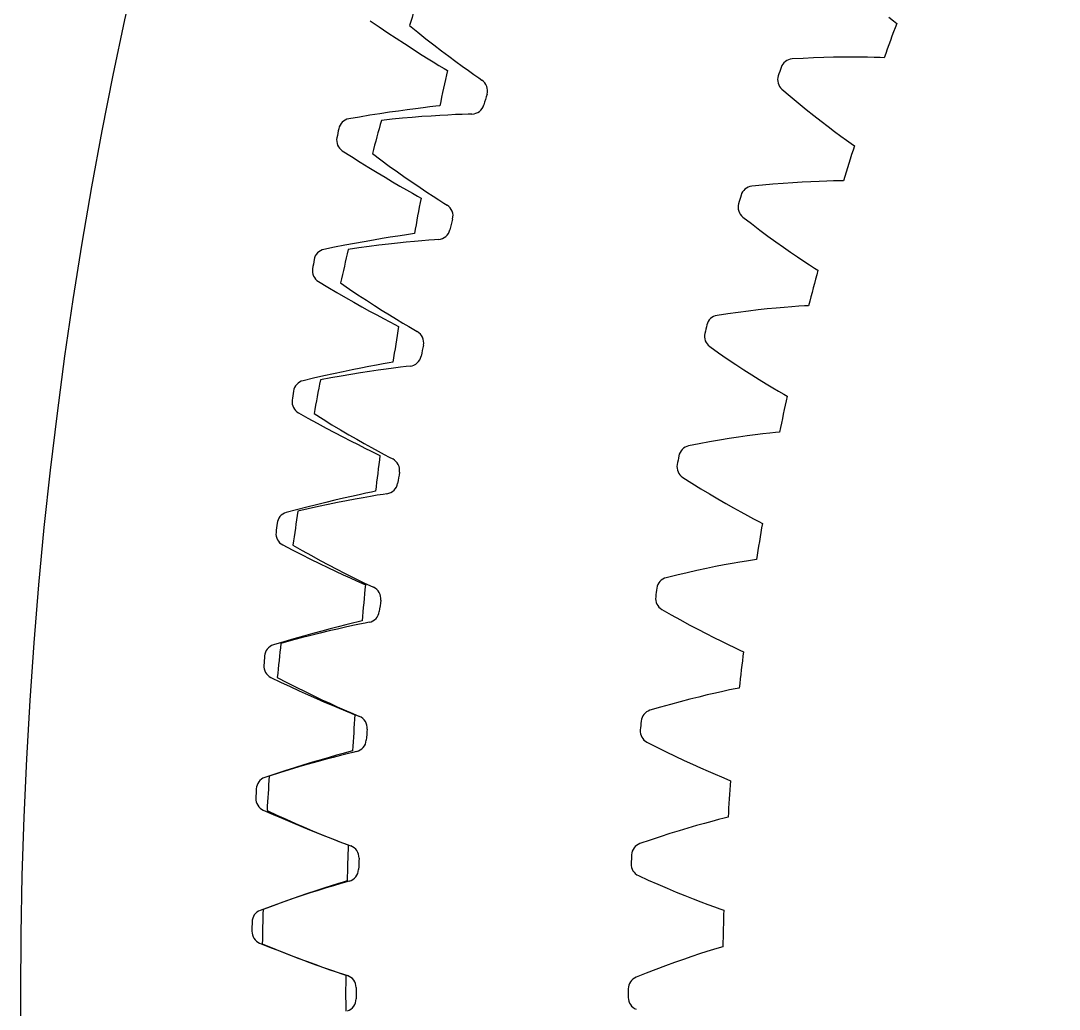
# Model space of a CAD drawing. Header units: millimetres. Extents: x -109 to 109, y -109 to 109.
# Drawn here: x -108.76 to -83.96, y -0.38 to 23.22 of the extents above; entities that cross this region are included whole.
import ezdxf

# ---------------------------------------------------------------- set-up
doc = ezdxf.new("R2010")
doc.units = ezdxf.units.MM

msp = doc.modelspace()

# ---------------------------------------------------------------- linework, layer by layer
at = {"layer": 'fixed_ring'}
for p, q in [((-100.412207, 23.217096), (-100.199165, 23.071956)), ((-100.199165, 23.071956), (-99.992072, 22.932296)), ((-99.992072, 22.932296), (-99.791327, 22.798868)), ((-99.791327, 22.798868), (-99.597566, 22.67191)), ((-99.597566, 22.67191), (-99.411567, 22.551738)), ((-99.411567, 22.551738), (-99.234321, 22.438776)), ((-99.234321, 22.438776), (-99.067138, 22.333626)), ((-99.067138, 22.333626), (-98.911865, 22.237191)), ((-98.911865, 22.237191), (-98.77137, 22.150954)), ((-98.77137, 22.150954), (-98.650975, 22.077831)), ((-98.650975, 22.077831), (-98.56855, 22.028183)), ((-99.529453, 21.091162), (-99.737689, 21.062622)), ((-99.333625, 21.116811), (-99.529453, 21.091162)), ((-99.152258, 21.139522), (-99.333625, 21.116811)), ((-98.98858, 21.159144), (-99.152258, 21.139522)), ((-98.848643, 21.175253), (-98.98858, 21.159144)), ((-98.753012, 21.185906), (-98.848643, 21.175253)), ((-100.670624, 20.919207), (-100.924829, 20.876395)), ((-100.424115, 20.959527), (-100.670624, 20.919207)), ((-100.185978, 20.996838), (-100.424115, 20.959527)), ((-99.956889, 21.03119), (-100.185978, 20.996838)), ((-99.737689, 21.062622), (-99.956889, 21.03119)), ((-101.079555, 20.113885), (-100.862144, 19.975374)), ((-100.862144, 19.975374), (-100.650849, 19.842158)), ((-100.650849, 19.842158), (-100.446091, 19.714975)), ((-100.446091, 19.714975), (-100.248511, 19.594045)), ((-100.248511, 19.594045), (-100.0589, 19.479657)), ((-100.0589, 19.479657), (-99.87826, 19.372207)), ((-99.87826, 19.372207), (-99.707918, 19.272256)), ((-99.707918, 19.272256), (-99.549749, 19.180648)), ((-99.549749, 19.180648), (-99.406665, 19.098778)), ((-99.406665, 19.098778), (-99.284075, 19.029397)), ((-99.284075, 19.029397), (-99.200161, 18.982311)), ((-99.453854, 18.121161), (-99.593229, 18.100749)), ((-99.358597, 18.134753), (-99.453854, 18.121161)), ((-100.78506, 17.901647), (-101.021935, 17.857019)), ((-100.557138, 17.943037), (-100.78506, 17.901647)), ((-100.33901, 17.981205), (-100.557138, 17.943037)), ((-100.131752, 18.016144), (-100.33901, 17.981205)), ((-99.936806, 18.047811), (-100.131752, 18.016144)), ((-99.756225, 18.076096), (-99.936806, 18.047811)), ((-99.593229, 18.100749), (-99.756225, 18.076096)), ((-101.267086, 17.809128), (-101.519852, 17.758508)), ((-101.021935, 17.857019), (-101.267086, 17.809128)), ((-101.651024, 16.991595), (-101.42945, 16.859844)), ((-101.42945, 16.859844), (-101.214153, 16.733198)), ((-101.214153, 16.733198), (-101.005575, 16.612381)), ((-101.005575, 16.612381), (-100.804365, 16.497593)), ((-100.804365, 16.497593), (-100.611322, 16.389099)), ((-100.611322, 16.389099), (-100.427458, 16.287262)), ((-100.427458, 16.287262), (-100.254118, 16.192604)), ((-100.254118, 16.192604), (-100.093204, 16.10591)), ((-100.093204, 16.10591), (-99.947666, 16.028486)), ((-99.947666, 16.028486), (-99.822998, 15.962913)), ((-99.822998, 15.962913), (-99.737673, 15.918434)), ((-100.845153, 14.882731), (-101.062003, 14.837864)), ((-100.639069, 14.924036), (-100.845153, 14.882731)), ((-100.445191, 14.961692), (-100.639069, 14.924036)), ((-100.265567, 14.995524), (-100.445191, 14.961692)), ((-100.103407, 15.025185), (-100.265567, 14.995524)), ((-99.964727, 15.049879), (-100.103407, 15.025185)), ((-99.869934, 15.066398), (-99.964727, 15.049879)), ((-101.76749, 14.682155), (-102.018577, 14.623775)), ((-101.523931, 14.737574), (-101.76749, 14.682155)), ((-101.288542, 14.789474), (-101.523931, 14.737574)), ((-101.062003, 14.837864), (-101.288542, 14.789474)), ((-102.12607, 13.853187), (-101.900544, 13.728322)), ((-101.900544, 13.728322), (-101.681448, 13.608366)), ((-101.681448, 13.608366), (-101.469249, 13.49403)), ((-101.469249, 13.49403), (-101.2646, 13.385492)), ((-101.2646, 13.385492), (-101.068307, 13.282994)), ((-101.068307, 13.282994), (-100.881394, 13.186868)), ((-100.881394, 13.186868), (-100.705222, 13.097593)), ((-100.705222, 13.097593), (-100.541714, 13.015895)), ((-100.541714, 13.015895), (-100.393861, 12.94299)), ((-100.393861, 12.94299), (-100.267233, 12.881287)), ((-100.267233, 12.881287), (-100.180579, 12.839456)), ((-100.518632, 11.935368), (-100.679801, 11.900728)), ((-100.380778, 11.964321), (-100.518632, 11.935368)), ((-100.286538, 11.983752), (-100.380778, 11.964321)), ((-101.695946, 11.663273), (-101.929624, 11.604149)), ((-101.471004, 11.718616), (-101.695946, 11.663273)), ((-101.255639, 11.77014), (-101.471004, 11.718616)), ((-101.050925, 11.817772), (-101.255639, 11.77014)), ((-100.858298, 11.86138), (-101.050925, 11.817772)), ((-100.679801, 11.900728), (-100.858298, 11.86138)), ((-102.171362, 11.541256), (-102.420532, 11.475171)), ((-101.929624, 11.604149), (-102.171362, 11.541256)), ((-102.504243, 10.701638), (-102.274979, 10.583778)), ((-102.274979, 10.583778), (-102.052293, 10.470626)), ((-102.052293, 10.470626), (-101.836674, 10.362878)), ((-101.836674, 10.362878), (-101.628779, 10.260694)), ((-101.628779, 10.260694), (-101.429423, 10.16429)), ((-101.429423, 10.16429), (-101.239638, 10.073965)), ((-101.239638, 10.073965), (-101.060801, 9.990158)), ((-101.060801, 9.990158), (-100.894854, 9.913534)), ((-100.894854, 9.913534), (-100.744826, 9.845216)), ((-100.744826, 9.845216), (-100.616358, 9.787442)), ((-100.616358, 9.787442), (-100.528457, 9.7483)), ((-101.366927, 8.700298), (-101.570077, 8.646384)), ((-101.175735, 8.749817), (-101.366927, 8.700298)), ((-100.998535, 8.794643), (-101.175735, 8.749817)), ((-100.838508, 8.834231), (-100.998535, 8.794643)), ((-100.701611, 8.867415), (-100.838508, 8.834231)), ((-100.608014, 8.889739), (-100.701611, 8.867415)), ((-102.238632, 8.459716), (-102.478317, 8.389409)), ((-102.006885, 8.526009), (-102.238632, 8.459716)), ((-101.783754, 8.588253), (-102.006885, 8.526009)), ((-101.570077, 8.646384), (-101.783754, 8.588253)), ((-102.478317, 8.389409), (-102.725334, 8.315683)), ((-102.785185, 7.539938), (-102.5524, 7.429194)), ((-102.5524, 7.429194), (-102.326336, 7.322953)), ((-102.326336, 7.322953), (-102.1075, 7.221897)), ((-102.1075, 7.221897), (-101.896557, 7.126164)), ((-101.896557, 7.126164), (-101.694327, 7.035944)), ((-101.694327, 7.035944), (-101.501851, 6.951507)), ((-101.501851, 6.951507), (-101.320517, 6.873246)), ((-101.320517, 6.873246), (-101.152289, 6.80177)), ((-101.152289, 6.80177), (-101.000229, 6.738104)), ((-101.000229, 6.738104), (-100.870043, 6.684313)), ((-100.870043, 6.684313), (-100.780978, 6.647897)), ((-101.062733, 5.724713), (-101.221464, 5.680216)), ((-100.926923, 5.762097), (-101.062733, 5.724713)), ((-100.834058, 5.787293), (-100.926923, 5.762097)), ((-101.788171, 5.514427), (-101.999956, 5.449743)), ((-101.586777, 5.574571), (-101.788171, 5.514427)), ((-101.397201, 5.629955), (-101.586777, 5.574571)), ((-101.221464, 5.680216), (-101.397201, 5.629955)), ((-102.688066, 5.229604), (-102.932696, 5.148306)), ((-102.450659, 5.307259), (-102.688066, 5.229604)), ((-102.221064, 5.380657), (-102.450659, 5.307259)), ((-101.999956, 5.449743), (-102.221064, 5.380657)), ((-102.968629, 4.371087), (-102.732544, 4.267564)), ((-102.732544, 4.267564), (-102.503315, 4.168335)), ((-102.503315, 4.168335), (-102.281471, 4.074065)), ((-102.281471, 4.074065), (-102.067681, 3.984873)), ((-102.067681, 3.984873), (-101.862767, 3.900924)), ((-101.862767, 3.900924), (-101.667782, 3.822455)), ((-101.667782, 3.822455), (-101.484125, 3.749815)), ((-101.484125, 3.749815), (-101.313776, 3.683553)), ((-101.313776, 3.683553), (-101.159827, 3.6246)), ((-101.159827, 3.6246), (-101.028046, 3.574844)), ((-101.028046, 3.574844), (-100.937902, 3.541188)), ((-101.522485, 2.504752), (-101.710266, 2.443556)), ((-101.34838, 2.560401), (-101.522485, 2.504752)), ((-101.191094, 2.609765), (-101.34838, 2.560401)), ((-101.0565, 2.651314), (-101.191094, 2.609765)), ((-100.964454, 2.679357), (-101.0565, 2.651314)), ((-102.119404, 2.306064), (-102.33828, 2.230202)), ((-101.909712, 2.377239), (-102.119404, 2.306064)), ((-101.710266, 2.443556), (-101.909712, 2.377239)), ((-102.800409, 2.064839), (-103.042419, 1.976046)), ((-102.565506, 2.149768), (-102.800409, 2.064839)), ((-102.33828, 2.230202), (-102.565506, 2.149768)), ((-103.054401, 1.198089), (-102.81524, 1.101885)), ((-102.81524, 1.101885), (-102.583064, 1.009762)), ((-102.583064, 1.009762), (-102.358422, 0.922369)), ((-102.358422, 0.922369), (-102.141986, 0.839803)), ((-102.141986, 0.839803), (-101.934585, 0.762204)), ((-101.934585, 0.762204), (-101.737276, 0.689776)), ((-101.737276, 0.689776), (-101.551469, 0.622827)), ((-101.551469, 0.622827), (-101.37916, 0.561842)), ((-101.37916, 0.561842), (-101.223469, 0.507658)), ((-101.223469, 0.507658), (-101.090218, 0.461984)), ((-101.090218, 0.461984), (-100.99908, 0.43112))]:
    msp.add_line(p, q, dxfattribs=at)
for centre, radius, start, end in [((0, 0), 101, 167.40249, 167.891627), ((-100.8718, 20.581119), 0.3, 100.181219, 168.468086), ((0, 0), 103.25, 168.468086, 168.590738), ((-100.915627, 20.365137), 0.3, 168.590738, 236.877604), ((0, 0), 101, 169.167196, 169.656333), ((-101.457755, 17.465005), 0.3, 101.945925, 170.232791), ((0, 0), 103.25, 170.232791, 170.355444), ((-101.49491, 17.247775), 0.3, 170.355444, 238.64231), ((0, 0), 101, 170.931902, 171.421039), ((-101.947472, 14.332324), 0.3, 103.710631, 171.997497), ((-101.977919, 14.114053), 0.3, 172.12015, 240.407016), ((0, 0), 103.25, 171.997497, 172.12015), ((0, 0), 101, 172.696608, 173.185745), ((-102.340485, 11.186048), 0.3, 105.475337, 173.762203), ((0, 0), 103.25, 173.762203, 173.884856), ((-102.364196, 10.966943), 0.3, 173.884856, 242.171722), ((0, 0), 101, 174.461314, 174.950451), ((-102.636422, 8.029161), 0.3, 107.240043, 175.526909), ((0, 0), 103.25, 175.526909, 175.649561), ((-102.653374, 7.809431), 0.3, 175.649561, 243.936428), ((0, 0), 101, 176.22602, 176.715157), ((-102.835002, 4.864659), 0.3, 109.004749, 177.291615), ((0, 0), 103.25, 177.291615, 177.414267), ((-102.84518, 4.64451), 0.3, 177.414267, 245.701133), ((0, 0), 101, 177.990726, 178.479863), ((-102.936037, 1.695542), 0.3, 110.769455, 179.056321), ((0, 0), 103.25, 179.056321, 179.178973), ((-102.93943, 1.475184), 0.3, 179.178973, 247.465839), ((0, 0), 101, 179.755431, 180.244569)]:
    msp.add_arc(centre, radius, start, end, dxfattribs=at)
at = {"layer": 'outer'}
msp.add_circle((0, 0), 108.759662, dxfattribs=at)
at = {"layer": 'thin_ring_external'}
for p, q in [((-99.476121, 23.103755), (-99.277434, 22.942685)), ((-99.277434, 22.942685), (-99.083833, 22.788569)), ((-99.083833, 22.788569), (-98.895843, 22.641597)), ((-98.895843, 22.641597), (-98.714089, 22.502015)), ((-98.714089, 22.502015), (-98.539335, 22.370148)), ((-98.539335, 22.370148), (-98.372547, 22.246438)), ((-98.372547, 22.246438), (-98.214996, 22.131515)), ((-98.214996, 22.131515), (-98.068465, 22.026326)), ((-98.068465, 22.026326), (-97.93571, 21.932447)), ((-97.93571, 21.932447), (-97.821818, 21.852989)), ((-97.821818, 21.852989), (-97.744103, 21.798031)), ((-99.891904, 20.864351), (-100.146235, 20.837218)), ((-99.645624, 20.888414), (-99.891904, 20.864351)), ((-99.407937, 20.909532), (-99.645624, 20.888414)), ((-99.179502, 20.92784), (-99.407937, 20.909532)), ((-98.961137, 20.94348), (-99.179502, 20.92784)), ((-98.753893, 20.956605), (-98.961137, 20.94348)), ((-98.559179, 20.967379), (-98.753893, 20.956605)), ((-98.379007, 20.975976), (-98.559179, 20.967379)), ((-98.216545, 20.982573), (-98.379007, 20.975976)), ((-98.077756, 20.987325), (-98.216545, 20.982573)), ((-97.982651, 20.991187), (-98.077756, 20.987325)), ((-100.362276, 20.047184), (-100.157143, 19.894408)), ((-100.157143, 19.894408), (-99.957379, 19.74837)), ((-99.957379, 19.74837), (-99.763513, 19.609239)), ((-99.763513, 19.609239), (-99.576182, 19.477237)), ((-99.576182, 19.477237), (-99.396162, 19.352655)), ((-99.396162, 19.352655), (-99.224436, 19.235897)), ((-99.224436, 19.235897), (-99.062299, 19.127539)), ((-99.062299, 19.127539), (-98.911573, 19.028455)), ((-98.911573, 19.028455), (-98.775076, 18.940105)), ((-98.775076, 18.940105), (-98.658017, 18.86539)), ((-98.658017, 18.86539), (-98.578112, 18.813669)), ((-99.976575, 17.885281), (-100.204066, 17.85761)), ((-99.759036, 17.909873), (-99.976575, 17.885281)), ((-99.552506, 17.931496), (-99.759036, 17.909873)), ((-99.358398, 17.950255), (-99.552506, 17.931496)), ((-99.178731, 17.966241), (-99.358398, 17.950255)), ((-99.016677, 17.979503), (-99.178731, 17.966241)), ((-98.8782, 17.989948), (-99.016677, 17.979503)), ((-98.783334, 17.997712), (-98.8782, 17.989948)), ((-100.68577, 17.792598), (-100.938772, 17.755047)), ((-100.440685, 17.826752), (-100.68577, 17.792598)), ((-100.204066, 17.85761), (-100.440685, 17.826752)), ((-101.122197, 16.95681), (-100.910964, 16.812583)), ((-100.910964, 16.812583), (-100.705372, 16.67487)), ((-100.705372, 16.67487), (-100.505959, 16.543816)), ((-100.505959, 16.543816), (-100.313366, 16.419616)), ((-100.313366, 16.419616), (-100.128383, 16.30253)), ((-100.128383, 16.30253), (-99.952008, 16.19292)), ((-99.952008, 16.19292), (-99.785559, 16.09131)), ((-99.785559, 16.09131), (-99.630893, 15.998498)), ((-99.630893, 15.998498), (-99.490883, 15.915826)), ((-99.490883, 15.915826), (-99.370856, 15.84598)), ((-99.370856, 15.84598), (-99.288895, 15.797583)), ((-100.033075, 14.902862), (-100.226249, 14.876149)), ((-99.854216, 14.926211), (-100.033075, 14.902862)), ((-99.692843, 14.946115), (-99.854216, 14.926211)), ((-99.554911, 14.962237), (-99.692843, 14.946115)), ((-99.460444, 14.973888), (-99.554911, 14.962237)), ((-101.352855, 14.690843), (-101.604103, 14.642936)), ((-101.109379, 14.73503), (-101.352855, 14.690843)), ((-100.874226, 14.775577), (-101.109379, 14.73503)), ((-100.648064, 14.812564), (-100.874226, 14.775577)), ((-100.431718, 14.846066), (-100.648064, 14.812564)), ((-100.226249, 14.876149), (-100.431718, 14.846066)), ((-101.754601, 13.837842), (-101.537626, 13.702409)), ((-101.537626, 13.702409), (-101.326553, 13.573252)), ((-101.326553, 13.573252), (-101.121927, 13.450496)), ((-101.121927, 13.450496), (-100.924398, 13.334307)), ((-100.924398, 13.334307), (-100.734764, 13.224914)), ((-100.734764, 13.224914), (-100.554037, 13.122639)), ((-100.554037, 13.122639), (-100.383557, 13.027947)), ((-100.383557, 13.027947), (-100.225211, 12.941563)), ((-100.225211, 12.941563), (-100.081925, 12.864709)), ((-100.081925, 12.864709), (-99.959132, 12.799849)), ((-99.959132, 12.799849), (-99.875253, 12.754859)), ((-100.10675, 11.909295), (-100.243903, 11.887524)), ((-100.012841, 11.924816), (-100.10675, 11.909295)), ((-101.417289, 11.668628), (-101.650579, 11.618461)), ((-101.192835, 11.714869), (-101.417289, 11.668628)), ((-100.978048, 11.757225), (-101.192835, 11.714869)), ((-100.773987, 11.795719), (-100.978048, 11.757225)), ((-100.582073, 11.83034), (-100.773987, 11.795719)), ((-100.404323, 11.861012), (-100.582073, 11.83034)), ((-100.243903, 11.887524), (-100.404323, 11.861012)), ((-101.892036, 11.564316), (-102.141104, 11.506134)), ((-101.650579, 11.618461), (-101.892036, 11.564316)), ((-102.258423, 10.69554), (-102.03607, 10.569129)), ((-102.03607, 10.569129), (-101.819873, 10.448747)), ((-101.819873, 10.448747), (-101.61038, 10.334495)), ((-101.61038, 10.334495), (-101.408247, 10.226514)), ((-101.408247, 10.226514), (-101.214282, 10.124999)), ((-101.214282, 10.124999), (-101.029508, 10.030229)), ((-101.029508, 10.030229), (-100.855285, 9.942617)), ((-100.855285, 9.942617), (-100.693525, 9.862807)), ((-100.693525, 9.862807), (-100.547205, 9.7919)), ((-100.547205, 9.7919), (-100.421852, 9.732136)), ((-100.421852, 9.732136), (-100.336197, 9.690627)), ((-101.194796, 8.695398), (-101.397104, 8.648559)), ((-101.004465, 8.737869), (-101.194796, 8.695398)), ((-100.828124, 8.775813), (-101.004465, 8.737869)), ((-100.668928, 8.808888), (-100.828124, 8.775813)), ((-100.532784, 8.836272), (-100.668928, 8.808888)), ((-100.439592, 8.855635), (-100.532784, 8.836272)), ((-102.063372, 8.482301), (-102.302402, 8.418288)), ((-101.832338, 8.542004), (-102.063372, 8.482301)), ((-101.609972, 8.597421), (-101.832338, 8.542004)), ((-101.397104, 8.648559), (-101.609972, 8.597421)), ((-102.302402, 8.418288), (-102.548872, 8.349931)), ((-102.632812, 7.535203), (-102.405457, 7.418028)), ((-102.405457, 7.418028), (-102.1845, 7.306623)), ((-102.1845, 7.306623), (-101.970493, 7.201068)), ((-101.970493, 7.201068), (-101.764097, 7.101477)), ((-101.764097, 7.101477), (-101.566128, 7.00801)), ((-101.566128, 7.00801), (-101.37762, 6.920906)), ((-101.37762, 6.920906), (-101.199946, 6.840521)), ((-101.199946, 6.840521), (-101.035047, 6.767419)), ((-101.035047, 6.767419), (-100.885938, 6.702579)), ((-100.885938, 6.702579), (-100.758238, 6.648012)), ((-100.758238, 6.648012), (-100.670951, 6.610055)), ((-100.967201, 5.715399), (-101.124906, 5.675816)), ((-100.832297, 5.748349), (-100.967201, 5.715399)), ((-100.739977, 5.771521), (-100.832297, 5.748349)), ((-101.89877, 5.465475), (-102.118673, 5.400976)), ((-101.688181, 5.52531), (-101.89877, 5.465475)), ((-101.487967, 5.580415), (-101.688181, 5.52531)), ((-101.29954, 5.630664), (-101.487967, 5.580415)), ((-101.124906, 5.675816), (-101.29954, 5.630664)), ((-102.583262, 5.258066), (-102.826718, 5.179647)), ((-102.347061, 5.331838), (-102.583262, 5.258066)), ((-102.118673, 5.400976), (-102.347061, 5.331838)), ((-102.877138, 4.36216), (-102.645165, 4.254418)), ((-102.645165, 4.254418), (-102.41982, 4.152178)), ((-102.41982, 4.152178), (-102.20166, 4.055499)), ((-102.20166, 4.055499), (-101.991349, 3.964465)), ((-101.991349, 3.964465), (-101.78971, 3.879205)), ((-101.78971, 3.879205), (-101.597784, 3.799913)), ((-101.597784, 3.799913), (-101.41696, 3.72689)), ((-101.41696, 3.72689), (-101.249199, 3.66062)), ((-101.249199, 3.66062), (-101.097554, 3.601956)), ((-101.097554, 3.601956), (-100.967721, 3.552678)), ((-100.967721, 3.552678), (-100.878949, 3.518336)), ((-101.466799, 2.513964), (-101.653005, 2.456022)), ((-101.294166, 2.566248), (-101.466799, 2.513964)), ((-101.13822, 2.612272), (-101.294166, 2.566248)), ((-101.004782, 2.650733), (-101.13822, 2.612272)), ((-100.913491, 2.677676), (-101.004782, 2.650733)), ((-102.275812, 2.25084), (-102.501169, 2.172385)), ((-102.058743, 2.324313), (-102.275812, 2.25084)), ((-101.850788, 2.392743), (-102.058743, 2.324313)), ((-101.653005, 2.456022), (-101.850788, 2.392743)), ((-102.734142, 2.088977), (-102.974173, 2.000629)), ((-102.501169, 2.172385), (-102.734142, 2.088977)), ((-102.990989, 1.181762), (-102.754788, 1.083634)), ((-102.754788, 1.083634), (-102.525436, 0.990732)), ((-102.525436, 0.990732), (-102.30349, 0.903091)), ((-102.30349, 0.903091), (-102.08962, 0.820768)), ((-102.08962, 0.820768), (-101.88465, 0.743858)), ((-101.88465, 0.743858), (-101.689631, 0.672513)), ((-101.689631, 0.672513), (-101.505961, 0.606975)), ((-101.505961, 0.606975), (-101.33562, 0.547648)), ((-101.33562, 0.547648), (-101.181695, 0.49526)), ((-101.181695, 0.49526), (-101.049948, 0.451353)), ((-101.049948, 0.451353), (-100.959841, 0.420685))]:
    msp.add_line(p, q, dxfattribs=at)
for centre, radius, start, end in [((-25.5, 0), 77.5, 162.050181, 162.655701), ((-97.911583, 21.549133), 0.3, 343.427398, 56.064041), ((-25.5, 0), 75.25, 163.427398, 163.631426), ((-97.987859, 21.291142), 0.3, 270.994782, 343.631426), ((-25.5, 0), 77.5, 164.403123, 165.008642), ((-98.735232, 18.558105), 0.3, 345.780339, 58.416982), ((-25.5, 0), 75.25, 165.780339, 165.984367), ((-98.800852, 18.2972), 0.3, 273.347724, 345.984367), ((-25.5, 0), 77.5, 166.756064, 167.361583), ((-99.43539, 15.535784), 0.3, 348.13328, 60.769923), ((-25.5, 0), 75.25, 168.13328, 168.337308), ((-99.490244, 15.272405), 0.3, 275.700665, 348.337308), ((-25.5, 0), 77.5, 169.109005, 169.714524), ((-100.010876, 12.487266), 0.3, 350.486221, 63.122865), ((-25.5, 0), 75.25, 170.486221, 170.690249), ((-100.054871, 12.221857), 0.3, 278.053606, 350.690249), ((-25.5, 0), 77.5, 171.461946, 172.067466), ((-100.46072, 9.417691), 0.3, 352.839163, 65.475806), ((-25.5, 0), 75.25, 172.839163, 173.04319), ((-100.493781, 9.1507), 0.3, 280.406547, 353.04319), ((-25.5, 0), 77.5, 173.814887, 174.420407), ((-100.784164, 6.332237), 0.3, 355.192104, 67.828747), ((-25.5, 0), 75.25, 175.192104, 175.396132), ((-100.806235, 6.064113), 0.3, 282.759488, 355.396132), ((-25.5, 0), 77.5, 176.167828, 176.773348), ((-100.980661, 3.236104), 0.3, 357.545045, 70.181688), ((-25.5, 0), 75.25, 177.545045, 177.749073), ((-100.991706, 2.967301), 0.3, 285.11243, 357.749073), ((-25.5, 0), 77.5, 178.52077, 179.126289), ((-101.04988, 0.134515), 0.3, 359.897986, 72.534629), ((-25.5, 0), 75.25, 179.897986, 180.102014), ((-101.04988, -0.134515), 0.3, 287.465371, 0.102014)]:
    msp.add_arc(centre, radius, start, end, dxfattribs=at)
at = {"layer": 'thin_ring_internal'}
for p, q in [((-88.024834, 23.300131), (-87.914579, 23.212976)), ((-87.914579, 23.212976), (-87.838963, 23.153914)), ((-89.825254, 22.330988), (-90.076194, 22.320172)), ((-89.583282, 22.339004), (-89.825254, 22.330988)), ((-89.350931, 22.344417), (-89.583282, 22.339004)), ((-89.129015, 22.347441), (-89.350931, 22.344417)), ((-88.918581, 22.348324), (-89.129015, 22.347441)), ((-88.721037, 22.347348), (-88.918581, 22.348324)), ((-88.538397, 22.34485), (-88.721037, 22.347348)), ((-88.373837, 22.341252), (-88.538397, 22.34485)), ((-88.233355, 22.337147), (-88.373837, 22.341252)), ((-88.137465, 22.333786), (-88.233355, 22.337147)), ((-90.076194, 22.320172), (-90.335292, 22.307153)), ((-90.580087, 21.582552), (-90.381967, 21.41507)), ((-90.381967, 21.41507), (-90.188999, 21.254287)), ((-90.188999, 21.254287), (-90.001464, 21.101169)), ((-90.001464, 21.101169), (-89.819998, 20.955956)), ((-89.819998, 20.955956), (-89.645383, 20.81897)), ((-89.645383, 20.81897), (-89.478598, 20.69065)), ((-89.478598, 20.69065), (-89.320935, 20.571625)), ((-89.320935, 20.571625), (-89.174199, 20.462849)), ((-89.174199, 20.462849), (-89.041172, 20.365912)), ((-89.041172, 20.365912), (-88.926982, 20.283981)), ((-88.926982, 20.283981), (-88.8487, 20.228501)), ((-90.321368, 19.349536), (-90.553216, 19.333319)), ((-90.099833, 19.362882), (-90.321368, 19.349536)), ((-89.889669, 19.373554), (-90.099833, 19.362882)), ((-89.692293, 19.38177), (-89.889669, 19.373554)), ((-89.509734, 19.387772), (-89.692293, 19.38177)), ((-89.345185, 19.391834), (-89.509734, 19.387772)), ((-89.204664, 19.394269), (-89.345185, 19.391834)), ((-89.108722, 19.395373), (-89.204664, 19.394269)), ((-91.044718, 19.291574), (-91.30293, 19.266515)), ((-90.794554, 19.314053), (-91.044718, 19.291574)), ((-90.553216, 19.333319), (-90.794554, 19.314053)), ((-91.513747, 18.531309), (-91.30805, 18.373226)), ((-91.30805, 18.373226), (-91.107811, 18.221596)), ((-91.107811, 18.221596), (-90.913354, 18.077368)), ((-90.913354, 18.077368), (-90.725329, 17.940755)), ((-90.725329, 17.940755), (-90.54453, 17.812041)), ((-90.54453, 17.812041), (-90.371955, 17.69162)), ((-90.371955, 17.69162), (-90.208925, 17.58006)), ((-90.208925, 17.58006), (-90.057287, 17.478228)), ((-90.057287, 17.478228), (-89.919894, 17.387585)), ((-89.919894, 17.387585), (-89.802016, 17.311056)), ((-89.802016, 17.311056), (-89.721237, 17.259278)), ((-90.524523, 16.374215), (-90.721302, 16.356825)), ((-90.342441, 16.388704), (-90.524523, 16.374215)), ((-90.178259, 16.400418), (-90.342441, 16.388704)), ((-90.038004, 16.409388), (-90.178259, 16.400418)), ((-89.942216, 16.414955), (-90.038004, 16.409388)), ((-91.871286, 16.221195), (-92.128054, 16.184149)), ((-91.622439, 16.255289), (-91.871286, 16.221195)), ((-91.382259, 16.285762), (-91.622439, 16.255289)), ((-91.151417, 16.312748), (-91.382259, 16.285762)), ((-90.930743, 16.336387), (-91.151417, 16.312748)), ((-90.721302, 16.356825), (-90.930743, 16.336387)), ((-92.304436, 15.439932), (-92.091607, 15.29159)), ((-92.091607, 15.29159), (-91.88453, 15.14944)), ((-91.88453, 15.14944), (-91.683574, 15.014415)), ((-91.683574, 15.014415), (-91.489397, 14.886698)), ((-91.489397, 14.886698), (-91.302804, 14.766535)), ((-91.302804, 14.766535), (-91.124814, 14.654274)), ((-91.124814, 14.654274), (-90.956771, 14.55042)), ((-90.956771, 14.55042), (-90.800559, 14.455753)), ((-90.800559, 14.455753), (-90.659098, 14.371601)), ((-90.659098, 14.371601), (-90.537786, 14.300638)), ((-90.537786, 14.300638), (-90.454686, 14.252675)), ((-90.636144, 13.398985), (-90.731568, 13.388968)), ((-92.307118, 13.161319), (-92.55411, 13.115684)), ((-92.068616, 13.202934), (-92.307118, 13.161319)), ((-91.839279, 13.24063), (-92.068616, 13.202934)), ((-91.619944, 13.27451), (-91.839279, 13.24063)), ((-91.411681, 13.304671), (-91.619944, 13.27451)), ((-91.215924, 13.331197), (-91.411681, 13.304671)), ((-91.034714, 13.354142), (-91.215924, 13.331197)), ((-90.871254, 13.373482), (-91.034714, 13.354142)), ((-90.731568, 13.388968), (-90.871254, 13.373482)), ((-92.55411, 13.115684), (-92.808875, 13.066733)), ((-92.950442, 12.315115), (-92.730942, 12.176836)), ((-92.730942, 12.176836), (-92.517476, 12.044474)), ((-92.517476, 12.044474), (-92.310455, 11.918945)), ((-92.310455, 11.918945), (-92.110546, 11.8004)), ((-92.110546, 11.8004), (-91.918565, 11.689049)), ((-91.918565, 11.689049), (-91.735545, 11.58519)), ((-91.735545, 11.58519), (-91.562851, 11.489266)), ((-91.562851, 11.489266), (-91.402404, 11.401971)), ((-91.402404, 11.401971), (-91.257181, 11.324491)), ((-91.257181, 11.324491), (-91.132699, 11.259249)), ((-91.132699, 11.259249), (-91.047458, 11.215204)), ((-92.165944, 10.183885), (-92.383466, 10.139836)), ((-91.95931, 10.223702), (-92.165944, 10.183885)), ((-91.764999, 10.259307), (-91.95931, 10.223702)), ((-91.585052, 10.290658), (-91.764999, 10.259307)), ((-91.42267, 10.317582), (-91.585052, 10.290658)), ((-91.283855, 10.33955), (-91.42267, 10.317582)), ((-91.189, 10.353996), (-91.283855, 10.33955)), ((-93.091709, 9.981768), (-93.343921, 9.921016)), ((-92.847108, 10.038845), (-93.091709, 9.981768)), ((-92.610801, 10.091511), (-92.847108, 10.038845)), ((-92.383466, 10.139836), (-92.610801, 10.091511)), ((-93.450366, 9.163626), (-93.224669, 9.035709)), ((-93.224669, 9.035709), (-93.005276, 8.913422)), ((-93.005276, 8.913422), (-92.792639, 8.797661)), ((-92.792639, 8.797661), (-92.587431, 8.688545)), ((-92.587431, 8.688545), (-92.390478, 8.586247)), ((-92.390478, 8.586247), (-92.202824, 8.491015)), ((-92.202824, 8.491015), (-92.025854, 8.40323)), ((-92.025854, 8.40323), (-91.861519, 8.323494)), ((-91.861519, 8.323494), (-91.712849, 8.252854)), ((-91.712849, 8.252854), (-91.585467, 8.193475)), ((-91.585467, 8.193475), (-91.498268, 8.153443)), ((-91.992266, 7.204887), (-92.170559, 7.165198)), ((-91.831312, 7.239336), (-91.992266, 7.204887)), ((-91.69367, 7.267739), (-91.831312, 7.239336)), ((-91.599589, 7.286582), (-91.69367, 7.267739)), ((-93.007638, 6.958232), (-93.241239, 6.894629)), ((-92.782798, 7.017082), (-93.007638, 6.958232)), ((-92.567561, 7.071203), (-92.782798, 7.017082)), ((-92.363003, 7.120591), (-92.567561, 7.071203)), ((-92.170559, 7.165198), (-92.363003, 7.120591)), ((-93.48292, 6.826233), (-93.732032, 6.753813)), ((-93.241239, 6.894629), (-93.48292, 6.826233)), ((-93.803123, 5.992291), (-93.57172, 5.875013)), ((-93.57172, 5.875013), (-93.346875, 5.763065)), ((-93.346875, 5.763065), (-93.129083, 5.657323)), ((-93.129083, 5.657323), (-92.919021, 5.557873)), ((-92.919021, 5.557873), (-92.717521, 5.464848)), ((-92.717521, 5.464848), (-92.525639, 5.378451)), ((-92.525639, 5.378451), (-92.344777, 5.298994)), ((-92.344777, 5.298994), (-92.17691, 5.22699)), ((-92.17691, 5.22699), (-92.025114, 5.163344)), ((-92.025114, 5.163344), (-91.895107, 5.109955)), ((-91.895107, 5.109955), (-91.806141, 5.074024)), ((-92.621886, 4.002058), (-92.823924, 3.943206)), ((-92.431725, 4.05557), (-92.621886, 4.002058)), ((-92.255472, 4.103511), (-92.431725, 4.05557)), ((-92.096295, 4.145412), (-92.255472, 4.103511)), ((-91.960123, 4.180188), (-92.096295, 4.145412)), ((-91.867021, 4.203388), (-91.960123, 4.180188)), ((-93.488658, 3.73548), (-93.726894, 3.655915)), ((-93.258268, 3.809883), (-93.488658, 3.73548)), ((-93.03641, 3.87913), (-93.258268, 3.809883)), ((-92.823924, 3.943206), (-93.03641, 3.87913)), ((-93.726894, 3.655915), (-93.972368, 3.571983)), ((-94.007952, 2.807978), (-93.771343, 2.701593)), ((-93.771343, 2.701593), (-93.541533, 2.600228)), ((-93.541533, 2.600228), (-93.319057, 2.504732)), ((-93.319057, 2.504732), (-93.104595, 2.415163)), ((-93.104595, 2.415163), (-92.898985, 2.331614)), ((-92.898985, 2.331614), (-92.703292, 2.254238)), ((-92.703292, 2.254238), (-92.518929, 2.183282)), ((-92.518929, 2.183282), (-92.347894, 2.119165)), ((-92.347894, 2.119165), (-92.193301, 2.062651)), ((-92.193301, 2.062651), (-92.060951, 2.015369)), ((-92.060951, 2.015369), (-91.970409, 1.983615)), ((-92.3741, 0.993248), (-92.547932, 0.937159)), ((-92.217045, 1.04251), (-92.3741, 0.993248)), ((-92.082639, 1.083583), (-92.217045, 1.04251)), ((-91.990717, 1.111089), (-92.082639, 1.083583)), ((-92.934479, 0.806669), (-93.143753, 0.732777)), ((-92.735397, 0.874858), (-92.934479, 0.806669)), ((-92.547932, 0.937159), (-92.735397, 0.874858)), ((-93.588828, 0.568242), (-93.823105, 0.477678)), ((-93.36215, 0.653283), (-93.588828, 0.568242)), ((-93.143753, 0.732777), (-93.36215, 0.653283)), ((-93.823105, 0.477678), (-94.064408, 0.382417))]:
    msp.add_line(p, q, dxfattribs=at)
for centre, radius, start, end in [((-25.5, 0), 66.5, 159.624016, 160.375984), ((-25.5, 0), 68.75, 161.245341, 161.421325), ((-90.315578, 22.007801), 0.3, 93.767859, 161.245341), ((-90.382869, 21.808617), 0.3, 161.421325, 228.898807), ((-25.5, 0), 66.5, 162.290682, 163.042651), ((-91.26931, 18.968404), 0.3, 96.434526, 163.912008), ((-25.5, 0), 68.75, 163.912008, 164.087992), ((-91.327261, 18.766305), 0.3, 164.087992, 231.565474), ((-25.5, 0), 66.5, 164.957349, 165.709318), ((-92.0806, 15.887926), 0.3, 99.101193, 166.578675), ((-25.5, 0), 68.75, 166.578675, 166.754659), ((-92.129086, 15.683349), 0.3, 166.754659, 234.232141), ((-25.5, 0), 66.5, 167.624016, 168.375984), ((-92.747691, 12.773038), 0.3, 101.767859, 169.245341), ((-25.5, 0), 68.75, 169.245341, 169.421325), ((-92.786606, 12.566427), 0.3, 169.421325, 236.898807), ((-25.5, 0), 66.5, 170.290682, 171.042651), ((-93.269139, 9.630486), 0.3, 104.434526, 171.912008), ((-93.2984, 9.422289), 0.3, 172.087992, 239.565474), ((-25.5, 0), 68.75, 171.912008, 172.087992), ((-25.5, 0), 66.5, 172.957349, 173.709318), ((-93.643814, 6.467077), 0.3, 107.101193, 174.578675), ((-25.5, 0), 68.75, 174.578675, 174.754659), ((-93.663356, 6.257744), 0.3, 174.754659, 242.232141), ((-25.5, 0), 66.5, 175.624016, 176.375984), ((-93.870905, 3.289662), 0.3, 109.767859, 177.245341), ((-25.5, 0), 68.75, 177.245341, 177.421325), ((-93.880686, 3.079646), 0.3, 177.421325, 244.898807), ((-25.5, 0), 66.5, 178.290682, 179.042651), ((-93.949919, 0.105122), 0.3, 112.434526, 179.912008), ((-25.5, 0), 68.75, 179.912008, 180.087992), ((-93.949919, -0.105122), 0.3, 180.087992, 247.565474)]:
    msp.add_arc(centre, radius, start, end, dxfattribs=at)

doc.saveas('drawing.dxf')
